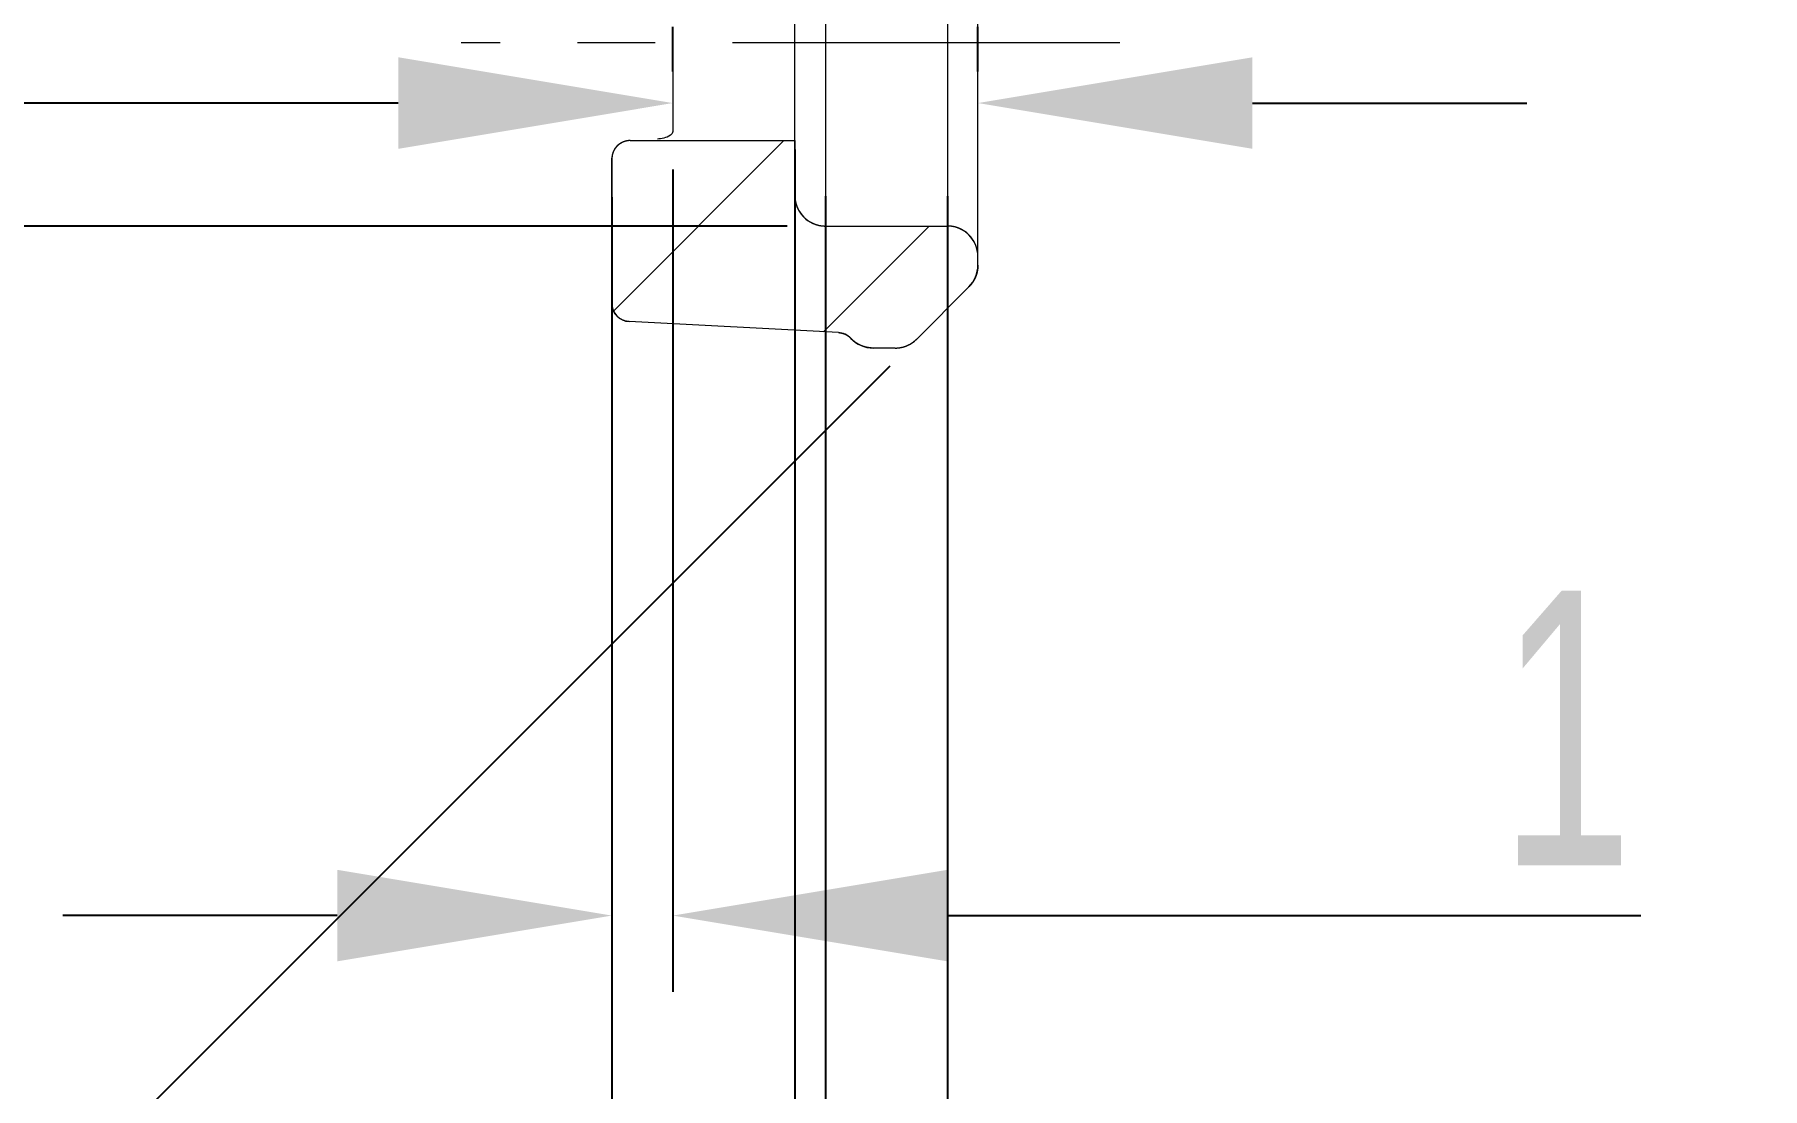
# Model space of a CAD drawing. Header units: millimetres. Extents: x 5536 to 6151, y 463 to 893.
# Drawn here: x 5888.1 to 5916.42, y 527.64 to 544.91 of the extents above; entities that cross this region are included whole.
import ezdxf

# ---------------------------------------------------------------- set-up
doc = ezdxf.new("R2010")
doc.units = ezdxf.units.MM
doc.header["$LTSCALE"] = 0.2
doc.linetypes.add('CENTER', pattern=[50.8, 31.75, -6.35, 6.35, -6.35])
doc.layers.get('0').update_dxf_attribs({"lineweight": 18})
for name, color, linetype, lineweight in [('poumianxian', 2, 'Continuous', 18), ('图层1', 1, 'CENTER', 18), ('图层2', 4, 'Continuous', 18)]:
    doc.layers.add(name, color=color, linetype=linetype, lineweight=lineweight)
doc.styles.add('標準', font='', dxfattribs={"width": 0.667})
doc.styles.get('標準').set_extended_font_data('pmingliu')
doc.dimstyles.new('11111111111', dxfattribs={"dimtxt": 4.5, "dimasz": 4.5, "dimexe": 1.25, "dimexo": 0.625, "dimtad": 1, "dimtoh": 1, "dimdsep": 46, "dimtxsty": '標準', "dimblk": '_CAXARROW', "dimcen": 0, "dimdle": 9, "dimclrd": 6, "dimclre": 6, "dimclrt": 2, "dimadec": 0, "dimazin": 0, "dimtfac": 0.707107, "dimtofl": 0, "dimtmove": 2, "dimatfit": 3, "dimfxl": 0, "dimfrac": 2, "dimtolj": 1, "dimarcsym": 0})
doc.dimstyles.new('zhijing', dxfattribs={"dimtxt": 4.5, "dimasz": 4.5, "dimexe": 1.25, "dimexo": 0.625, "dimtad": 1, "dimtoh": 1, "dimdsep": 46, "dimtxsty": '標準', "dimblk": '_CAXARROW', "dimcen": 0, "dimdle": 9, "dimclrd": 6, "dimclre": 6, "dimclrt": 2, "dimadec": 0, "dimazin": 0, "dimtfac": 0.707107, "dimtofl": 0, "dimtmove": 2, "dimatfit": 3, "dimfxl": 0, "dimfrac": 2, "dimtolj": 1, "dimarcsym": 0})

# ---------------------------------------------------------------- blocks, each defined once
blk = doc.blocks.new('*X3')
at = {"layer": '图层2'}
for p, q in [((5897.588, 540.378), (5900.38, 543.171)), ((5901.029, 540.037), (5902.764, 541.771))]:
    blk.add_line(p, q, dxfattribs=at)
blk = doc.blocks.new('*X50')
at = {"layer": 'poumianxian'}
for points in [[(5894.06, 544.536), (5894.06, 543.036), (5898.56, 543.786)], [(5908.06, 544.536), (5908.06, 543.036), (5903.56, 543.786)]]:
    blk.add_hatch(color=6, dxfattribs=at).paths.add_polyline_path(points, flags=0)
at = {"layer": 'poumianxian', "color": 6, "lineweight": -2}
for p, q in [((5898.56, 544.305), (5898.56, 545.036)), ((5903.56, 544.305), (5903.56, 545.036)), ((5894.06, 543.786), (5873.445, 543.786)), ((5908.06, 543.786), (5912.56, 543.786))]:
    blk.add_line(p, q, dxfattribs=at)
at = {"layer": 'poumianxian', "color": 2, "insert": (5874.919, 546.959), "char_height": 4.5, "width": 5.08754, "attachment_point": 5, "style": '標準'}
blk.add_mtext('\\T1.004;5', dxfattribs=at)
blk = doc.blocks.new('_CAXARROW')
blk.add_hatch(color=0).paths.add_polyline_path([(0, 0), (-1, 0.125), (-1, -0.125)], flags=0)
blk = doc.blocks.new('*X51')
at = {"layer": 'poumianxian'}
for points in [[(5871.09, 537.23), (5872.586, 537.333), (5871.53, 541.771)], [(5878.769, 522.406), (5877.638, 521.421), (5881.161, 518.521)]]:
    blk.add_hatch(color=6, dxfattribs=at).paths.add_polyline_path(points, flags=0)
at = {"layer": 'poumianxian', "color": 6, "lineweight": -2}
for p, q in [((5900.435, 541.771), (5870.28, 541.771)), ((5902.115, 539.475), (5880.277, 517.637))]:
    blk.add_line(p, q, dxfattribs=at)
blk.add_arc((5904.41, 541.771), 32.88, 187.8477, 217.1523, dxfattribs=at)
at = {"layer": 'poumianxian', "color": 2, "insert": (5877.756, 528.652), "char_height": 4.5, "width": 15.28064, "attachment_point": 5, "rotation": 296.2052, "style": '標準'}
blk.add_mtext('\\T1.004;45%%D', dxfattribs=at)
blk = doc.blocks.new('*X52')
at = {"layer": 'poumianxian'}
for points in [[(5893.06, 531.22), (5893.06, 529.72), (5897.56, 530.47)], [(5903.06, 531.22), (5903.06, 529.72), (5898.56, 530.47)]]:
    blk.add_hatch(color=6, dxfattribs=at).paths.add_polyline_path(points, flags=0)
at = {"layer": 'poumianxian', "color": 6, "lineweight": -2}
for p, q in [((5898.56, 542.697), (5898.56, 529.22)), ((5897.56, 542.246), (5897.56, 529.22)), ((5893.06, 530.47), (5888.56, 530.47)), ((5903.06, 530.47), (5914.428, 530.47))]:
    blk.add_line(p, q, dxfattribs=at)
at = {"layer": 'poumianxian', "color": 2, "insert": (5913.208, 533.544), "char_height": 4.5, "width": 3.56578, "attachment_point": 5, "style": '標準'}
blk.add_mtext('\\T1.004;1', dxfattribs=at)
blk = doc.blocks.new('*X56')
at = {"layer": 'poumianxian'}
for points in [[(5893.06, 508.715), (5893.06, 507.215), (5897.56, 507.965)], [(5905.06, 508.715), (5905.06, 507.215), (5900.56, 507.965)]]:
    blk.add_hatch(color=6, dxfattribs=at).paths.add_polyline_path(points, flags=0)
at = {"layer": 'poumianxian', "color": 6, "lineweight": -2}
for p, q in [((5900.56, 543.026), (5900.56, 506.715)), ((5897.56, 542.246), (5897.56, 506.715)), ((5893.06, 507.965), (5888.56, 507.965)), ((5905.06, 507.965), (5914.184, 507.965))]:
    blk.add_line(p, q, dxfattribs=at)
at = {"layer": 'poumianxian', "color": 2, "insert": (5912.741, 511.095), "char_height": 4.5, "width": 4.90745, "attachment_point": 5, "style": '標準'}
blk.add_mtext('\\T1.004;3', dxfattribs=at)
blk = doc.blocks.new('*X65')
at = {"layer": 'poumianxian'}
for points in [[(5896.56, 519.252), (5896.56, 517.752), (5901.06, 518.502)], [(5907.56, 519.252), (5907.56, 517.752), (5903.06, 518.502)]]:
    blk.add_hatch(color=6, dxfattribs=at).paths.add_polyline_path(points, flags=0)
at = {"layer": 'poumianxian', "color": 6, "lineweight": -2}
for p, q in [((5901.06, 542.258), (5901.06, 517.252)), ((5903.06, 542.258), (5903.06, 517.252)), ((5896.56, 518.502), (5892.06, 518.502)), ((5907.56, 518.502), (5915.178, 518.502))]:
    blk.add_line(p, q, dxfattribs=at)
at = {"layer": 'poumianxian', "color": 2, "insert": (5913.619, 521.583), "char_height": 4.5, "width": 5.6008, "attachment_point": 5, "style": '標準'}
blk.add_mtext('\\T1.004;2', dxfattribs=at)

msp = doc.modelspace()

# ---------------------------------------------------------------- linework, layer by layer
for p, q in [((5903.56, 541.128), (5903.56, 551.303)), ((5901.06, 547.771), (5901.06, 541.771)), ((5903.06, 547.771), (5903.06, 541.771)), ((5900.56, 542.271), (5900.56, 547.271)), ((5898.56, 544.909), (5898.56, 543.321)), ((5897.86, 543.171), (5897.86, 543.172)), ((5897.86, 543.171), (5900.56, 543.171)), ((5897.86, 543.171), (5900.56, 543.171)), ((5900.56, 543.171), (5900.56, 542.271)), ((5897.56, 540.503), (5897.56, 542.884)), ((5897.56, 542.871), (5897.56, 540.503)), ((5901.06, 541.771), (5903.06, 541.771)), ((5901.06, 541.771), (5903.06, 541.771)), ((5903.56, 541.128), (5903.56, 541.271)), ((5903.414, 540.774), (5902.557, 539.917)), ((5903.414, 540.774), (5902.557, 539.917)), ((5901.276, 540.024), (5897.845, 540.204)), ((5901.276, 540.024), (5897.845, 540.204)), ((5902.203, 539.771), (5901.844, 539.771)), ((5902.203, 539.771), (5901.844, 539.771))]:
    msp.add_line(p, q)
for centre, radius, start, end in [((5897.86, 542.871), 0.3, 90, 180), ((5901.06, 542.271), 0.5, 180, 270), ((5903.06, 541.271), 0.5, 360, 90), ((5903.06, 541.128), 0.5, 315, 0), ((5897.86, 540.503), 0.3, 180, 267), ((5901.26, 539.724), 0.3, 43.1082, 87), ((5901.844, 540.271), 0.5, 223.1082, 269.9965), ((5902.203, 540.271), 0.5, 270, 315)]:
    msp.add_arc(centre, radius, start, end)
for points, knots in [([(5898.56, 543.321), (5898.56, 543.296), (5898.511, 543.239), (5898.415, 543.213), (5898.342, 543.198), (5898.307, 543.193)], [0, 0, 0, 0, 12401.924155, 31723.966502, 49133.222165, 49133.222165, 49133.222165, 49133.222165]), ([(5897.86, 543.171), (5897.858, 543.171), (5897.855, 543.171), (5897.85, 543.171), (5897.847, 543.171), (5897.844, 543.17), (5897.84, 543.17), (5897.837, 543.17), (5897.833, 543.17), (5897.83, 543.169), (5897.827, 543.169), (5897.823, 543.169), (5897.82, 543.168), (5897.816, 543.168), (5897.813, 543.167), (5897.809, 543.166), (5897.806, 543.166), (5897.802, 543.165), (5897.799, 543.164), (5897.795, 543.164), (5897.792, 543.163), (5897.788, 543.162), (5897.785, 543.161), (5897.781, 543.16), (5897.778, 543.159), (5897.774, 543.158), (5897.771, 543.157), (5897.767, 543.156), (5897.764, 543.155), (5897.76, 543.154), (5897.757, 543.152), (5897.753, 543.151), (5897.75, 543.15), (5897.746, 543.148), (5897.743, 543.147), (5897.74, 543.145), (5897.736, 543.144), (5897.733, 543.142), (5897.729, 543.141), (5897.726, 543.139), (5897.723, 543.137), (5897.719, 543.136), (5897.716, 543.134), (5897.713, 543.132), (5897.709, 543.13), (5897.706, 543.128), (5897.703, 543.126), (5897.699, 543.124), (5897.696, 543.122), (5897.693, 543.12), (5897.69, 543.118), (5897.687, 543.115), (5897.684, 543.113), (5897.68, 543.111), (5897.677, 543.109), (5897.674, 543.106), (5897.671, 543.104), (5897.668, 543.101), (5897.665, 543.099), (5897.662, 543.096), (5897.66, 543.094), (5897.657, 543.091), (5897.654, 543.088), (5897.651, 543.086), (5897.648, 543.083), (5897.646, 543.08), (5897.643, 543.077), (5897.64, 543.075), (5897.638, 543.072), (5897.635, 543.069), (5897.632, 543.066), (5897.63, 543.063), (5897.627, 543.06), (5897.625, 543.057), (5897.623, 543.054), (5897.62, 543.051), (5897.618, 543.048), (5897.616, 543.045), (5897.614, 543.041), (5897.611, 543.038), (5897.609, 543.035), (5897.607, 543.032), (5897.605, 543.029), (5897.603, 543.025), (5897.601, 543.022), (5897.599, 543.019), (5897.597, 543.015), (5897.596, 543.012), (5897.594, 543.009), (5897.592, 543.005), (5897.59, 543.002), (5897.589, 542.998), (5897.587, 542.995), (5897.586, 542.992), (5897.584, 542.988), (5897.583, 542.985), (5897.581, 542.981), (5897.58, 542.978), (5897.579, 542.974), (5897.578, 542.971), (5897.576, 542.967), (5897.575, 542.964), (5897.574, 542.96), (5897.573, 542.957), (5897.572, 542.953), (5897.571, 542.95), (5897.57, 542.946), (5897.569, 542.943), (5897.568, 542.939), (5897.568, 542.936), (5897.567, 542.932), (5897.566, 542.929), (5897.565, 542.925), (5897.565, 542.922), (5897.564, 542.918), (5897.564, 542.915), (5897.563, 542.912), (5897.563, 542.908), (5897.562, 542.905), (5897.562, 542.901), (5897.562, 542.898), (5897.561, 542.894), (5897.561, 542.891), (5897.561, 542.888), (5897.561, 542.884), (5897.561, 542.881), (5897.56, 542.876), (5897.56, 542.873), (5897.56, 542.871)], [0, 0, 0, 0, 24376.782614, 36647.713237, 48973.014936, 61352.268252, 73785.036605, 86270.865541, 98809.283962, 111399.801945, 124041.912617, 136735.091096, 149478.793833, 162272.460346, 175115.511733, 188007.351384, 200947.364296, 213934.91747, 226969.360969, 240050.025116, 253176.224254, 266347.253498, 279562.391138, 292820.897232, 306122.015122, 319464.969814, 332848.969975, 346273.206377, 359736.85371, 373239.069006, 386778.994024, 400355.752845, 413968.455009, 427616.192947, 441298.044742, 455013.072359, 468760.323238, 482538.830219, 496347.612104, 510185.67343, 524052.005544, 537945.58628, 551865.381148, 565810.343166, 579779.41309, 593771.521106, 607785.585074, 621820.513796, 635875.204836, 649948.546441, 664039.41845, 678146.691471, 692269.227921, 706405.883557, 720555.506097, 734716.937591, 748889.014022, 763070.56594, 777260.419619, 791457.396419, 805660.315022, 819867.990188, 834079.235365, 848292.86131, 862507.677865, 876722.494422, 890936.120365, 905147.365544, 919355.04098, 933557.959308, 947754.93611, 961944.790069, 976126.341984, 990298.41813, 1004459.849915, 1018609.472455, 1032746.127793, 1046868.664247, 1060975.937264, 1075066.809274, 1089140.151184, 1103194.842223, 1117229.770638, 1131243.835108, 1145235.942808, 1159205.012867, 1173149.974565, 1187069.76961, 1200963.350497, 1214829.682287, 1228667.743773, 1242476.525658, 1256255.032639, 1270002.283518, 1283717.310994, 1297399.162785, 1311046.900859, 1324659.60289, 1338236.362055, 1351776.286728, 1365278.50237, 1378742.149472, 1392166.385876, 1405550.385928, 1418893.34062, 1432194.458513, 1445452.964698, 1458668.102341, 1471839.131938, 1484965.33072, 1498045.995224, 1511080.438364, 1524067.991897, 1537008.004745, 1549899.844095, 1562742.895426, 1575536.561994, 1588280.265043, 1600973.443159, 1613615.553831, 1626206.071814, 1638744.490265, 1651230.31954, 1663663.08755, 1676042.34087, 1688367.642555, 1700638.57355, 1725015.356168, 1725015.356168, 1725015.356168, 1725015.356168]), ([(5900.56, 542.271), (5900.56, 542.269), (5900.56, 542.265), (5900.56, 542.26), (5900.561, 542.254), (5900.561, 542.249), (5900.561, 542.243), (5900.561, 542.237), (5900.562, 542.232), (5900.562, 542.226), (5900.563, 542.22), (5900.564, 542.214), (5900.564, 542.209), (5900.565, 542.203), (5900.566, 542.197), (5900.567, 542.191), (5900.568, 542.186), (5900.569, 542.18), (5900.57, 542.174), (5900.571, 542.168), (5900.572, 542.162), (5900.574, 542.157), (5900.575, 542.151), (5900.576, 542.145), (5900.578, 542.139), (5900.58, 542.133), (5900.581, 542.127), (5900.583, 542.122), (5900.585, 542.116), (5900.587, 542.11), (5900.589, 542.104), (5900.591, 542.098), (5900.593, 542.093), (5900.595, 542.087), (5900.598, 542.081), (5900.6, 542.075), (5900.603, 542.07), (5900.605, 542.064), (5900.608, 542.058), (5900.611, 542.052), (5900.613, 542.047), (5900.616, 542.041), (5900.619, 542.036), (5900.622, 542.03), (5900.625, 542.024), (5900.628, 542.019), (5900.632, 542.013), (5900.635, 542.008), (5900.638, 542.003), (5900.642, 541.997), (5900.645, 541.992), (5900.649, 541.987), (5900.653, 541.981), (5900.656, 541.976), (5900.66, 541.971), (5900.664, 541.966), (5900.668, 541.961), (5900.672, 541.956), (5900.676, 541.951), (5900.68, 541.946), (5900.685, 541.941), (5900.689, 541.936), (5900.693, 541.931), (5900.698, 541.927), (5900.702, 541.922), (5900.707, 541.917), (5900.711, 541.913), (5900.716, 541.908), (5900.721, 541.904), (5900.726, 541.899), (5900.73, 541.895), (5900.735, 541.891), (5900.74, 541.887), (5900.745, 541.883), (5900.75, 541.879), (5900.755, 541.875), (5900.76, 541.871), (5900.766, 541.867), (5900.771, 541.863), (5900.776, 541.859), (5900.781, 541.856), (5900.787, 541.852), (5900.792, 541.849), (5900.798, 541.845), (5900.803, 541.842), (5900.808, 541.839), (5900.814, 541.836), (5900.82, 541.833), (5900.825, 541.83), (5900.831, 541.827), (5900.836, 541.824), (5900.842, 541.821), (5900.848, 541.818), (5900.853, 541.816), (5900.859, 541.813), (5900.865, 541.811), (5900.871, 541.808), (5900.876, 541.806), (5900.882, 541.804), (5900.888, 541.802), (5900.894, 541.799), (5900.899, 541.797), (5900.905, 541.795), (5900.911, 541.794), (5900.917, 541.792), (5900.923, 541.79), (5900.929, 541.789), (5900.934, 541.787), (5900.94, 541.785), (5900.946, 541.784), (5900.952, 541.783), (5900.958, 541.781), (5900.964, 541.78), (5900.969, 541.779), (5900.975, 541.778), (5900.981, 541.777), (5900.987, 541.776), (5900.993, 541.775), (5900.998, 541.775), (5901.004, 541.774), (5901.01, 541.773), (5901.015, 541.773), (5901.021, 541.772), (5901.027, 541.772), (5901.032, 541.772), (5901.038, 541.771), (5901.044, 541.771), (5901.049, 541.771), (5901.055, 541.771), (5901.059, 541.771), (5901.06, 541.771)], [0, 0, 0, 0, 12360.503844, 24777.070357, 37249.30823, 49776.809253, 62359.146664, 74995.877232, 87686.539085, 100430.6528, 113227.721284, 126077.22847, 138978.641018, 151931.406929, 164934.956502, 177988.700907, 191092.033966, 204244.33073, 217444.947887, 230693.22406, 243988.479686, 257330.01684, 270717.119857, 284149.054904, 297625.070018, 311144.395633, 324706.244904, 338309.812373, 351954.276642, 365638.798096, 379362.520642, 393124.571174, 406924.060037, 420760.081699, 434631.714259, 448538.019889, 462478.045696, 476450.823525, 490455.370251, 504490.68858, 518555.766725, 532649.579257, 546771.087552, 560919.240128, 575092.972648, 589291.208552, 603512.860475, 617756.828812, 632022.003753, 646307.265419, 660611.48394, 674933.520142, 689272.22633, 703626.446601, 717995.017451, 732376.76803, 746770.521371, 761175.094223, 775589.298032, 790011.939641, 804441.821517, 818877.742357, 833318.498314, 847762.882402, 862209.686398, 876657.700463, 891105.714824, 905552.51892, 919996.902915, 934437.658745, 948873.579735, 963303.461387, 977726.103071, 992140.306919, 1006544.879772, 1020938.633215, 1035320.383722, 1049688.954645, 1064043.174772, 1078381.880905, 1092703.917199, 1107008.135774, 1121293.397337, 1135558.572447, 1149802.540727, 1164024.192557, 1178222.428632, 1192396.160985, 1206544.313445, 1220665.8218, 1234759.634449, 1248824.712481, 1262860.030659, 1276864.577498, 1290837.355402, 1304777.381159, 1318683.686996, 1332555.319441, 1346391.341032, 1360190.829998, 1373952.880523, 1387676.603103, 1401361.124555, 1415005.588722, 1428609.156333, 1442171.005439, 1455690.33113, 1469166.346288, 1482598.281127, 1495985.384339, 1509326.921604, 1522622.177141, 1535870.45341, 1549071.070412, 1562223.367169, 1575326.70023, 1588380.444823, 1601383.99408, 1614336.760117, 1627238.172735, 1640087.679987, 1652884.748261, 1665628.861961, 1678319.524008, 1690956.254505, 1703538.592039, 1716066.09272, 1728538.330661, 1740954.897213, 1753315.401072, 1753315.401072, 1753315.401072, 1753315.401072]), ([(5903.56, 541.271), (5903.56, 541.273), (5903.56, 541.276), (5903.56, 541.282), (5903.56, 541.288), (5903.56, 541.293), (5903.56, 541.299), (5903.559, 541.304), (5903.559, 541.31), (5903.558, 541.316), (5903.558, 541.321), (5903.557, 541.327), (5903.557, 541.333), (5903.556, 541.339), (5903.555, 541.344), (5903.554, 541.35), (5903.553, 541.356), (5903.552, 541.362), (5903.551, 541.368), (5903.55, 541.373), (5903.548, 541.379), (5903.547, 541.385), (5903.546, 541.391), (5903.544, 541.397), (5903.543, 541.403), (5903.541, 541.408), (5903.539, 541.414), (5903.538, 541.42), (5903.536, 541.426), (5903.534, 541.432), (5903.532, 541.438), (5903.53, 541.443), (5903.528, 541.449), (5903.525, 541.455), (5903.523, 541.461), (5903.521, 541.466), (5903.518, 541.472), (5903.516, 541.478), (5903.513, 541.484), (5903.51, 541.489), (5903.507, 541.495), (5903.505, 541.501), (5903.502, 541.506), (5903.499, 541.512), (5903.495, 541.517), (5903.492, 541.523), (5903.489, 541.528), (5903.486, 541.534), (5903.482, 541.539), (5903.479, 541.544), (5903.475, 541.55), (5903.472, 541.555), (5903.468, 541.56), (5903.464, 541.566), (5903.46, 541.571), (5903.457, 541.576), (5903.453, 541.581), (5903.449, 541.586), (5903.444, 541.591), (5903.44, 541.596), (5903.436, 541.601), (5903.432, 541.606), (5903.427, 541.61), (5903.423, 541.615), (5903.418, 541.62), (5903.414, 541.624), (5903.409, 541.629), (5903.405, 541.633), (5903.4, 541.638), (5903.395, 541.642), (5903.39, 541.647), (5903.385, 541.651), (5903.381, 541.655), (5903.376, 541.659), (5903.371, 541.663), (5903.365, 541.667), (5903.36, 541.671), (5903.355, 541.675), (5903.35, 541.679), (5903.345, 541.682), (5903.339, 541.686), (5903.334, 541.689), (5903.329, 541.693), (5903.323, 541.696), (5903.318, 541.7), (5903.312, 541.703), (5903.307, 541.706), (5903.301, 541.709), (5903.296, 541.712), (5903.29, 541.715), (5903.284, 541.718), (5903.279, 541.721), (5903.273, 541.723), (5903.267, 541.726), (5903.262, 541.729), (5903.256, 541.731), (5903.25, 541.733), (5903.244, 541.736), (5903.239, 541.738), (5903.233, 541.74), (5903.227, 541.742), (5903.221, 541.744), (5903.215, 541.746), (5903.21, 541.748), (5903.204, 541.75), (5903.198, 541.752), (5903.192, 541.753), (5903.186, 541.755), (5903.18, 541.756), (5903.175, 541.758), (5903.169, 541.759), (5903.163, 541.76), (5903.157, 541.761), (5903.151, 541.763), (5903.146, 541.764), (5903.14, 541.765), (5903.134, 541.765), (5903.128, 541.766), (5903.122, 541.767), (5903.117, 541.768), (5903.111, 541.768), (5903.105, 541.769), (5903.1, 541.769), (5903.094, 541.77), (5903.088, 541.77), (5903.083, 541.77), (5903.077, 541.771), (5903.071, 541.771), (5903.066, 541.771), (5903.062, 541.771), (5903.06, 541.771)], [0, 0, 0, 0, 12367.025543, 24790.143143, 37268.961741, 49803.072235, 62392.048298, 75035.446045, 87732.803806, 100483.641415, 113287.461543, 126143.748326, 139051.967841, 152011.567656, 165021.977964, 178082.609625, 191192.856143, 204352.09198, 217559.673737, 230814.93974, 244117.209757, 257465.786142, 270859.952034, 284298.973699, 297782.09867, 311308.55703, 324877.56124, 338488.306187, 352139.96899, 365831.710213, 379562.673035, 393331.984447, 407138.753769, 420982.075073, 434861.026141, 448774.668484, 462722.048947, 476702.198543, 490714.133942, 504756.856902, 518829.355518, 532930.603609, 547059.56211, 561215.178976, 575396.389123, 589602.115915, 603831.270777, 618082.753776, 632355.454979, 646648.253036, 660960.018289, 675289.610218, 689635.881393, 703997.674608, 718373.825688, 732763.163785, 747164.511005, 761576.683334, 775998.491724, 790428.742247, 804866.237028, 819309.773836, 833758.148335, 848210.152914, 862664.578534, 877120.215202, 891575.851872, 906030.277499, 920482.282086, 934930.656602, 949374.193278, 963811.688083, 978241.938776, 992663.747197, 1007075.919557, 1021477.266505, 1035866.60451, 1050242.75595, 1064604.549034, 1078950.820136, 1093280.412124, 1107592.177129, 1121884.975441, 1136157.676524, 1150409.159599, 1164638.314346, 1178844.041221, 1193025.251344, 1207180.868105, 1221309.826699, 1235411.07489, 1249483.573606, 1263526.296575, 1277538.23188, 1291518.381589, 1305465.761964, 1319379.40434, 1333258.355325, 1347101.676675, 1360908.446128, 1374677.757179, 1388408.720139, 1402100.461503, 1415752.124238, 1429362.869054, 1442931.873201, 1456458.331717, 1469941.456631, 1483380.478402, 1496774.644458, 1510123.220576, 1523425.490718, 1536680.75663, 1549888.338565, 1563047.574363, 1576157.820624, 1589218.452438, 1602228.862714, 1615188.46272, 1628096.681989, 1640952.968723, 1653756.78883, 1666507.626641, 1679204.984148, 1691848.382103, 1704437.358157, 1716971.468642, 1729450.287234, 1741873.404826, 1754240.43059, 1754240.43059, 1754240.43059, 1754240.43059]), ([(5903.56, 541.128), (5903.56, 541.126), (5903.56, 541.122), (5903.56, 541.116), (5903.56, 541.11), (5903.56, 541.104), (5903.559, 541.098), (5903.559, 541.092), (5903.559, 541.086), (5903.558, 541.08), (5903.557, 541.074), (5903.557, 541.068), (5903.556, 541.062), (5903.555, 541.056), (5903.554, 541.049), (5903.553, 541.043), (5903.552, 541.037), (5903.551, 541.031), (5903.55, 541.025), (5903.548, 541.019), (5903.547, 541.013), (5903.546, 541.007), (5903.544, 541.001), (5903.542, 540.995), (5903.541, 540.989), (5903.539, 540.983), (5903.537, 540.977), (5903.535, 540.972), (5903.533, 540.966), (5903.531, 540.96), (5903.529, 540.954), (5903.527, 540.948), (5903.525, 540.942), (5903.522, 540.937), (5903.52, 540.931), (5903.517, 540.925), (5903.515, 540.92), (5903.512, 540.914), (5903.51, 540.908), (5903.507, 540.903), (5903.504, 540.897), (5903.501, 540.892), (5903.498, 540.886), (5903.495, 540.881), (5903.492, 540.876), (5903.489, 540.87), (5903.486, 540.865), (5903.482, 540.86), (5903.479, 540.855), (5903.476, 540.849), (5903.472, 540.844), (5903.469, 540.839), (5903.465, 540.834), (5903.461, 540.829), (5903.458, 540.824), (5903.454, 540.82), (5903.45, 540.815), (5903.446, 540.81), (5903.442, 540.805), (5903.439, 540.801), (5903.435, 540.796), (5903.431, 540.792), (5903.426, 540.787), (5903.422, 540.783), (5903.418, 540.779), (5903.415, 540.776), (5903.414, 540.774)], [0, 0, 0, 0, 13433.060561, 26897.183997, 40391.505504, 53915.147227, 67467.219689, 81046.820753, 94653.036788, 108284.942566, 121941.601965, 135622.068432, 149325.384205, 163050.582089, 176796.685329, 190562.707699, 204347.654077, 218150.520909, 231970.296722, 245805.962575, 259656.491776, 273520.851411, 287398.002334, 301286.898881, 315186.491051, 329095.72339, 343013.535431, 356938.863943, 370870.641337, 384807.79756, 398749.259651, 412693.952838, 426640.801126, 440588.727265, 454536.653197, 468483.501545, 482428.194806, 496369.656905, 510306.813062, 524238.590529, 538163.918917, 552081.731212, 565990.963324, 579890.555376, 593779.452156, 607656.602937, 621520.962608, 635371.491873, 649207.157594, 663026.933446, 676829.800436, 690614.746755, 704380.768984, 718126.872193, 731852.070196, 745555.386, 759235.852451, 772892.511871, 786524.417725, 800130.633611, 813710.234705, 827262.307023, 840785.948959, 854280.270411, 867744.393803, 881177.454526, 881177.454526, 881177.454526, 881177.454526]), ([(5897.845, 540.204), (5897.843, 540.204), (5897.838, 540.204), (5897.832, 540.204), (5897.825, 540.205), (5897.819, 540.206), (5897.812, 540.207), (5897.805, 540.208), (5897.799, 540.21), (5897.792, 540.211), (5897.785, 540.213), (5897.779, 540.214), (5897.772, 540.216), (5897.765, 540.219), (5897.759, 540.221), (5897.752, 540.223), (5897.745, 540.226), (5897.739, 540.229), (5897.732, 540.232), (5897.726, 540.235), (5897.719, 540.238), (5897.713, 540.242), (5897.706, 540.246), (5897.7, 540.249), (5897.694, 540.254), (5897.688, 540.258), (5897.682, 540.262), (5897.676, 540.267), (5897.67, 540.271), (5897.664, 540.276), (5897.659, 540.281), (5897.653, 540.286), (5897.648, 540.291), (5897.643, 540.297), (5897.638, 540.302), (5897.633, 540.308), (5897.628, 540.313), (5897.623, 540.319), (5897.619, 540.325), (5897.614, 540.331), (5897.61, 540.337), (5897.606, 540.344), (5897.602, 540.35), (5897.599, 540.356), (5897.595, 540.363), (5897.592, 540.369), (5897.589, 540.376), (5897.586, 540.383), (5897.583, 540.389), (5897.58, 540.396), (5897.578, 540.403), (5897.575, 540.409), (5897.573, 540.416), (5897.571, 540.423), (5897.569, 540.43), (5897.568, 540.437), (5897.566, 540.443), (5897.565, 540.45), (5897.564, 540.457), (5897.563, 540.464), (5897.562, 540.47), (5897.562, 540.477), (5897.561, 540.484), (5897.561, 540.49), (5897.56, 540.497), (5897.56, 540.501), (5897.56, 540.503)], [0, 0, 0, 0, 12524.398963, 25154.240732, 37887.828321, 50723.336443, 63658.810743, 76692.166741, 89821.189566, 103043.533386, 116356.721731, 129758.14889, 143245.079497, 156814.650993, 170463.875414, 184189.640847, 197988.714855, 211857.747266, 225793.273999, 239791.720986, 253849.408038, 267962.554705, 282127.284388, 296339.63093, 310595.544097, 324890.896351, 339221.489231, 353583.060189, 367971.29096, 382381.813565, 396810.219697, 411252.067614, 425702.890549, 440158.205182, 454613.519787, 469064.342804, 483506.190702, 497934.596769, 512345.119511, 526733.350258, 541094.921156, 555425.513857, 569720.866161, 583976.77943, 598189.126013, 612353.855694, 626467.002291, 640524.689305, 654523.136304, 668458.663199, 682327.695683, 696126.769645, 709852.534986, 723501.759304, 737071.330898, 750558.261527, 763959.688611, 777272.877087, 790495.220731, 803624.243547, 816657.599701, 829593.073909, 842428.582131, 855162.16962, 867792.011405, 880316.410227, 880316.410227, 880316.410227, 880316.410227]), ([(5901.276, 540.024), (5901.278, 540.024), (5901.283, 540.023), (5901.29, 540.023), (5901.297, 540.022), (5901.304, 540.021), (5901.311, 540.02), (5901.318, 540.019), (5901.325, 540.017), (5901.332, 540.015), (5901.339, 540.014), (5901.346, 540.012), (5901.353, 540.009), (5901.36, 540.007), (5901.367, 540.005), (5901.374, 540.002), (5901.38, 539.999), (5901.387, 539.996), (5901.393, 539.993), (5901.4, 539.99), (5901.406, 539.986), (5901.413, 539.983), (5901.419, 539.979), (5901.425, 539.975), (5901.431, 539.971), (5901.437, 539.967), (5901.443, 539.962), (5901.448, 539.958), (5901.454, 539.954), (5901.459, 539.949), (5901.464, 539.944), (5901.47, 539.939), (5901.475, 539.934), (5901.478, 539.931), (5901.479, 539.929)], [0, 0, 0, 0, 13582.117464, 27222.272837, 40917.046292, 54662.929334, 68456.330417, 82293.579309, 96170.93204, 110084.577922, 124030.64392, 138005.201722, 152004.273773, 166023.84031, 180059.845646, 194108.205269, 208164.8134, 222225.549434, 236286.285359, 250342.893338, 264391.253046, 278427.258367, 292446.825063, 306445.897043, 320420.454757, 334366.520831, 348280.166609, 362157.519419, 375994.768285, 389788.16931, 403534.052498, 417228.825888, 430868.981261, 444451.098807, 444451.098807, 444451.098807, 444451.098807]), ([(5901.844, 539.771), (5901.842, 539.771), (5901.838, 539.771), (5901.832, 539.771), (5901.826, 539.771), (5901.819, 539.771), (5901.813, 539.772), (5901.807, 539.772), (5901.801, 539.773), (5901.794, 539.773), (5901.788, 539.774), (5901.782, 539.775), (5901.775, 539.776), (5901.769, 539.777), (5901.763, 539.778), (5901.756, 539.779), (5901.75, 539.78), (5901.744, 539.781), (5901.738, 539.782), (5901.731, 539.784), (5901.725, 539.785), (5901.719, 539.787), (5901.713, 539.789), (5901.706, 539.79), (5901.7, 539.792), (5901.694, 539.794), (5901.688, 539.796), (5901.682, 539.798), (5901.676, 539.8), (5901.67, 539.802), (5901.663, 539.805), (5901.657, 539.807), (5901.651, 539.81), (5901.645, 539.812), (5901.64, 539.815), (5901.634, 539.817), (5901.628, 539.82), (5901.622, 539.823), (5901.616, 539.826), (5901.61, 539.829), (5901.605, 539.832), (5901.599, 539.835), (5901.593, 539.838), (5901.588, 539.842), (5901.582, 539.845), (5901.577, 539.848), (5901.572, 539.852), (5901.566, 539.855), (5901.561, 539.859), (5901.556, 539.863), (5901.55, 539.866), (5901.545, 539.87), (5901.54, 539.874), (5901.535, 539.878), (5901.53, 539.882), (5901.525, 539.886), (5901.52, 539.89), (5901.516, 539.894), (5901.511, 539.898), (5901.506, 539.903), (5901.501, 539.907), (5901.497, 539.911), (5901.492, 539.916), (5901.488, 539.92), (5901.484, 539.925), (5901.481, 539.928), (5901.479, 539.929)], [0, 0, 0, 0, 13401.383113, 26836.384029, 40304.079187, 53803.530399, 67333.785108, 80893.876589, 94482.82455, 108099.63492, 121743.301273, 135412.803641, 149107.110982, 162825.179675, 176565.955151, 190328.371536, 204111.353004, 217913.813474, 231734.657771, 245572.78104, 259427.070555, 273296.405528, 287179.657399, 301075.691217, 314983.365313, 328901.532438, 342829.039815, 356764.730358, 370707.442759, 384656.012104, 398609.270215, 412566.047277, 426525.171436, 440485.469071, 454445.766745, 468404.890886, 482361.667942, 496314.926209, 510263.495421, 524206.207843, 538141.898438, 552069.405913, 565987.572866, 579895.247128, 593791.280914, 607674.532743, 621543.867652, 635398.157251, 649236.280605, 663057.124722, 676859.585271, 690642.566774, 704404.983197, 718145.758529, 731863.827194, 745558.134473, 759227.637185, 772871.3033, 786488.113698, 800077.061496, 813637.153054, 827167.407869, 840666.859175, 854134.554329, 867569.555269, 880970.938428, 880970.938428, 880970.938428, 880970.938428]), ([(5902.203, 539.771), (5902.205, 539.771), (5902.209, 539.771), (5902.215, 539.771), (5902.221, 539.771), (5902.227, 539.771), (5902.233, 539.772), (5902.239, 539.772), (5902.245, 539.773), (5902.251, 539.773), (5902.258, 539.774), (5902.264, 539.774), (5902.27, 539.775), (5902.276, 539.776), (5902.282, 539.777), (5902.288, 539.778), (5902.294, 539.779), (5902.3, 539.78), (5902.306, 539.781), (5902.312, 539.783), (5902.318, 539.784), (5902.324, 539.786), (5902.33, 539.787), (5902.336, 539.789), (5902.342, 539.79), (5902.348, 539.792), (5902.354, 539.794), (5902.36, 539.796), (5902.366, 539.798), (5902.371, 539.8), (5902.377, 539.802), (5902.383, 539.804), (5902.389, 539.807), (5902.395, 539.809), (5902.4, 539.811), (5902.406, 539.814), (5902.412, 539.816), (5902.417, 539.819), (5902.423, 539.822), (5902.428, 539.824), (5902.434, 539.827), (5902.44, 539.83), (5902.445, 539.833), (5902.45, 539.836), (5902.456, 539.839), (5902.461, 539.842), (5902.466, 539.846), (5902.472, 539.849), (5902.477, 539.852), (5902.482, 539.856), (5902.487, 539.859), (5902.492, 539.863), (5902.497, 539.866), (5902.502, 539.87), (5902.507, 539.873), (5902.512, 539.877), (5902.516, 539.881), (5902.521, 539.885), (5902.526, 539.889), (5902.53, 539.893), (5902.535, 539.897), (5902.539, 539.901), (5902.544, 539.905), (5902.548, 539.909), (5902.553, 539.913), (5902.555, 539.916), (5902.557, 539.917)], [0, 0, 0, 0, 13431.469661, 26893.998967, 40386.722319, 53908.762863, 67459.230546, 81037.223593, 94641.828433, 108272.120006, 121927.162251, 135606.008496, 149307.70159, 163031.274458, 176775.749952, 190540.142218, 204323.456251, 218124.688616, 231942.827962, 245776.855244, 259625.744503, 273488.462439, 287363.969826, 301251.221993, 315149.168242, 329056.75324, 342972.91742, 356896.59703, 370826.724695, 384762.230472, 398702.04155, 412645.083608, 426590.280459, 440536.554746, 454482.82924, 468428.025868, 482371.068073, 496310.879289, 510246.385077, 524176.512614, 538100.192234, 552016.356146, 565923.941301, 579821.887627, 593709.139755, 607584.647271, 621447.365195, 635296.254349, 649130.281596, 662948.421103, 676749.653439, 690532.967413, 704297.359722, 718041.835183, 731765.407917, 745467.101042, 759145.947345, 772800.989643, 786431.281246, 800035.886121, 813613.879039, 827164.346736, 840686.387269, 854179.110792, 867641.639828, 881073.109718, 881073.109718, 881073.109718, 881073.109718])]:
    msp.add_open_spline(points, degree=3, knots=knots)
at = {"layer": '图层1'}
msp.add_line((5905.888, 544.771), (5895.09, 544.771), dxfattribs=at)

# ---------------------------------------------------------------- block references
at = {"layer": '图层2'}
msp.add_blockref('*X3', (0, 0), dxfattribs=at)

# ---------------------------------------------------------------- dimensions: what is measured, and where the dimension line sits
at = {"layer": 'poumianxian'}
for base, p1, p2, dimstyle, picture, middle in [((5903.56, 543.786), (5898.56, 543.68), (5903.56, 543.68), '11111111111', '*X50', (5874.919, 543.786)), ((5897.56, 507.965), (5900.56, 543.651), (5897.56, 542.871), 'zhijing', '*X56', (5912.741, 507.965)), ((5898.56, 530.47), (5897.56, 542.871), (5898.56, 543.321), '11111111111', '*X52', (5913.208, 530.47)), ((5903.06, 518.502), (5901.06, 542.883), (5903.06, 542.883), '11111111111', '*X65', (5913.619, 518.502))]:
    dim = msp.add_linear_dim(base=base, p1=p1, p2=p2, dimstyle=dimstyle, override={"dimsah": 1, "dimtfill": 1, "dimtzin": 8}, dxfattribs=at)
    dim.commit()
    dim.dimension.update_dxf_attribs({"geometry": picture, "text_midpoint": middle})
dim = msp.add_angular_dim_2l(base=(5872.651, 533.261), line1=((5903.414, 540.774), (5902.557, 539.917)), line2=((5901.06, 541.771), (5903.06, 541.771)), dimstyle='11111111111', override={"dimtad": 1, "dimtih": 0, "dimtoh": 1, "dimsah": 1, "dimtix": 1, "dimtfill": 1, "dimtzin": 8}, dxfattribs=at)
dim.commit()
dim.dimension.update_dxf_attribs({"geometry": '*X51', "text_midpoint": (5874.91, 527.251)})

doc.saveas('drawing.dxf')
